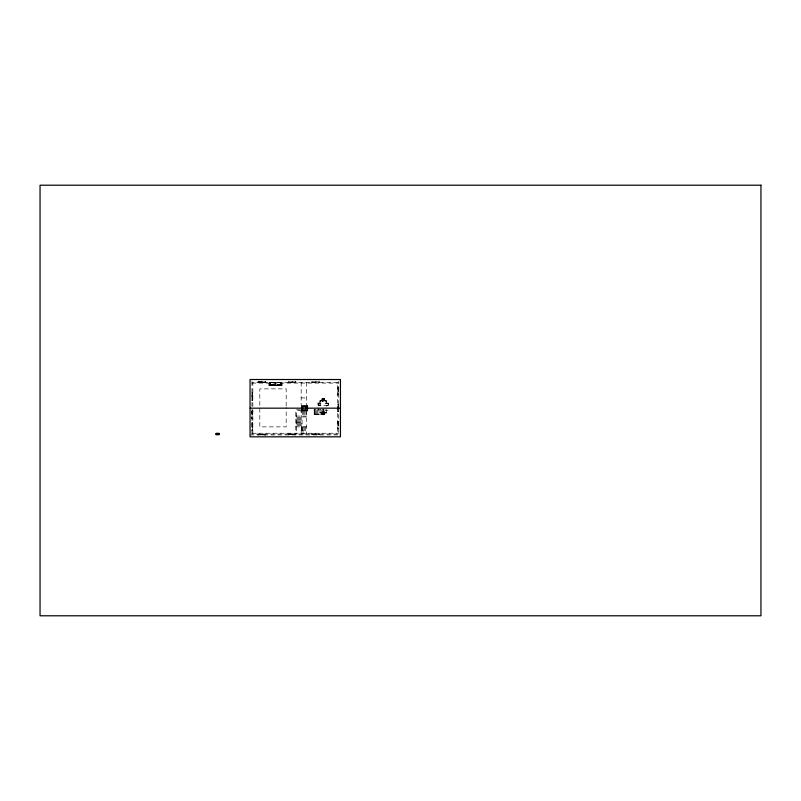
<?xml version="1.0" encoding="UTF-8"?>
<svg xmlns="http://www.w3.org/2000/svg" width="801" height="801" viewBox="0 0 801 801"><rect width="100%" height="100%" fill="white"/><g stroke="black" fill="none" stroke-linecap="round" stroke-linejoin="round"><path stroke-width="0.6" stroke-dasharray="4 3" d="M280.811 385.291L270.137 384.76M281.371 384.8L269.587 385.251L270.147 385.181M318.137 404.996L318.137 403.103L320.831 402.883L320.831 405.566L318.137 405.346L318.137 403.103L318.187 405.296M328.14 403.554L328.14 405.446L325.446 405.666L325.446 402.973L328.14 403.203L328.14 405.446M270.778 384.78L274.623 384.81M314.673 413.506L314.413 412.365M314.453 412.936L314.523 412.415M314.673 413.046L313.952 414.157M322.052 398.828L321.832 401.521L324.515 401.521L324.295 398.828L322.052 398.828L321.912 400.53M314.282 413.386L323.874 413.576M315.083 409.441L314.423 409.591M314.423 414.187L315.163 413.987L314.503 414.367M323.634 409.591L323.113 409.812M322.893 413.987L323.544 414.187M320.05 401.241L320.57 401.241M325.727 401.241L326.257 401.241M314.603 414.057L315.003 413.947M326.257 412.385L326.257 412.905L320.12 412.835M320.57 412.385L320.57 412.905M281.341 382.417L279.048 382.427L281.341 382.417L281.381 385.401M268.986 385.391L281.992 385.391M324.435 400.54L324.325 398.948M328.11 410.142L325.446 410.422L325.446 409.852L328.49 410.142L327.879 409.852M321.962 412.685L322.262 414.277M280.75 384.84L275.814 384.87L280.75 384.84L280.75 382.467L281.311 384.74L269.587 384.76M257.852 381.486L265.782 381.486M258.232 381.777L261.897 382.087M288.62 381.857L295.799 381.857M311.959 381.857L319.138 381.857M258.232 381.937L265.411 381.937M295.799 382.017L292.135 381.707M319.138 382.017L315.474 381.707M265.411 382.087L261.747 381.777M288.25 382.377L296.18 382.377M311.579 382.377L319.509 382.377M269.456 382.548L281.521 382.548L281.521 385.401M269.587 382.828L270.197 382.828M251.945 383.078L338.533 383.078M269.667 384.32L269.787 382.858M281.311 384.4L281.251 382.808M270.337 384.65L280.821 384.61M270.698 385.221L274.593 385.221M276.345 385.221L280.24 385.221M337.561 387.694L338.613 387.694M338.242 391.208L337.932 394.873M337.932 391.359L338.242 387.694M251.945 392.65L251.945 400.58M251.874 393.021L252.916 393.021M337.561 394.873L338.613 394.873M252.545 396.535L252.245 400.2M252.245 396.685L252.545 393.021M301.146 397.917L306.613 397.917M322.102 398.658L324.245 398.658M322.402 398.898L323.944 398.898M322.102 399.088L324.245 399.088M251.874 400.2L252.916 400.2M320.64 400.64L319.969 401.311L319.969 400.64L326.327 400.64L326.217 406.808M326.217 400.75L320.12 400.79M326.327 401.311L325.657 400.64L325.697 401.281M320.831 403.454L317.787 403.153L318.367 403.153L318.397 405.296L317.787 405.296L320.831 404.996M325.446 403.554L328.49 403.253L327.909 403.253L327.879 405.386L328.49 405.386L320.01 405.166M337.561 404.575L338.613 404.575M300.465 409.792L295.799 409.792L295.799 434.923M323.454 409.802L322.933 409.591M323.624 409.962L322.853 409.962L322.853 409.191M314.202 410.172L323.874 410.172M301.637 410.693L296.7 410.693L296.7 434.032M251.874 411.143L251.874 418.583M314.202 411.303L323.874 411.303M251.874 411.444L252.395 411.444L252.395 418.472L251.814 418.533M252.916 411.444C250.703 408.22 250.793 421.436 252.916 418.472M252.916 411.814L252.395 411.814L252.916 418.102M337.561 411.754L338.613 411.754M326.327 412.305L325.657 412.986M314.202 412.445L323.874 412.445M323.624 413.787L322.853 413.787L322.853 414.558M322.152 414.137L324.295 414.137M315.204 414.327L324.375 413.977M324.295 414.558L314.433 414.558L314.433 413.787L315.204 413.787L315.204 414.558M295.799 416.079L307.474 416.079L307.474 416.971L302.087 416.971L302.087 433.251M296.7 417.321L301.186 417.271M296.7 418.512L301.186 418.472M296.7 419.664L301.186 419.714M296.7 420.865L301.186 420.865M337.561 421.466L338.613 421.466M296.7 422.057L301.186 422.057M338.092 422.067L338.092 425.731M296.7 422.107L301.186 422.107M251.945 422.548L251.945 430.477M251.874 422.918L252.916 422.918M296.7 423.258L301.186 423.258M296.7 424.45L301.186 424.45M338.092 424.981L337.932 428.645M296.7 425.701L301.186 425.651M252.545 426.432L252.245 430.107M295.799 426.843L306.593 426.843M337.561 428.645L338.613 428.645M251.874 430.107L252.916 430.107M251.945 433.251L338.533 433.251M288.25 433.952L296.18 433.952M311.579 433.952L319.509 433.952M288.62 434.252L292.285 434.553M311.959 434.252L315.624 434.553M258.232 434.322L261.897 434.633M288.62 434.402L295.799 434.402M311.959 434.402L319.138 434.402M258.232 434.472L265.411 434.472M295.799 434.553L292.135 434.252M319.138 434.553L315.474 434.252M265.411 434.633L261.747 434.322M250.052 434.923L338.533 434.923L338.533 381.406M323.994 414.387L324.565 411.704L321.872 411.704L322.102 414.387M270.227 384.84L275.174 384.87L270.227 384.77M324.485 412.685L324.295 414.738L314.202 414.708L314.202 409.041M338.242 404.575L338.242 408.089M338.092 387.694L338.092 394.873M338.092 404.575L338.092 411.754M338.092 421.466L338.092 428.645M337.932 408.24L337.932 411.754M328.3 403.253L328.3 405.386M326.217 409.561L326.327 412.986L319.969 412.986L319.969 412.305L320.64 412.986M325.697 412.345L325.697 412.946M324.325 399.238L323.944 398.477L323.944 401.521M323.874 409.041L323.994 414.738M323.624 409.191L323.624 414.558M323.394 409.962L323.394 413.787M322.402 401.521L322.402 398.477L322.012 399.238M322.453 411.704L322.453 414.738M322.062 413.977L322.152 414.738M320.01 400.68L320.01 406.808M320.08 409.561L320.01 412.946M319.138 381.336L319.138 382.377M319.138 433.882L319.138 434.923M318.397 409.752L317.787 410.052L320.831 409.752L320.831 410.322L318.137 410.102L318.137 407.859M315.204 409.191L315.204 409.962L314.433 409.962L314.433 409.191M314.513 409.962L314.663 413.787M311.959 381.336L311.959 382.377M311.959 433.882L311.959 434.923M306.573 382.307L306.613 405.326M306.573 410.693L306.573 434.032M305.972 410.693L305.972 416.079M305.371 426.843L305.371 434.032M304.73 410.693L304.78 416.079M304.23 426.843L304.18 434.032M303.529 410.693L303.579 416.079M302.388 410.693L302.337 416.079M301.827 426.843L301.827 434.032M301.787 426.843L301.787 434.032M301.186 382.307L301.146 405.096M301.186 434.032L301.186 410.693L301.136 416.079M295.799 381.336L295.799 382.377M288.62 381.336L288.62 382.377M288.62 433.882L288.62 434.923M286.177 406.037L286.177 388.875L259.814 388.875L259.814 426.873L286.177 426.873L286.177 407.258M280.941 382.548L280.811 385.401M275.794 382.548L275.794 385.291M275.123 382.307L275.033 385.251M270.337 382.467L270.337 384.71M270.197 382.548L270.147 385.401M269.667 382.467L269.657 384.931M269.607 382.467L269.587 385.401M265.782 382.457L257.852 382.377M265.782 434.923L257.852 434.923M265.411 381.406L265.411 382.457M265.411 433.952L265.411 435.003M258.232 381.406L258.232 382.457M258.232 433.952L258.232 435.003M252.545 422.918L252.545 426.583M252.395 393.021L252.395 400.2M252.395 422.918L252.395 430.107M251.945 381.406L251.945 434.923M337.642 382.307L252.846 382.307L252.846 434.032L337.642 434.032L337.642 382.307M282.102 382.467L268.876 382.467L268.866 385.491L282.112 385.491L282.102 382.467M303.028 434.032L303.028 426.843L302.978 434.032"/><path stroke-width="1.2" d="M250.052 408.17L340.435 408.17M216.14 433.511L218.943 433.511M216.14 434.522L218.943 434.522M760.95 185.211L40.05 185.211L40.05 615.789L760.95 615.789L760.95 185.211M340.435 379.514L250.052 379.514L250.052 436.825L340.435 436.825L340.435 379.514M307.474 405.767L301.637 405.767L301.637 410.693L307.474 410.693L307.474 405.767M306.122 406.668L302.538 406.668L302.538 409.792L306.122 409.792L306.122 406.668M219.033 433.421L216.05 433.421L216.05 434.613L219.033 434.613L219.033 433.421"/></g></svg>
